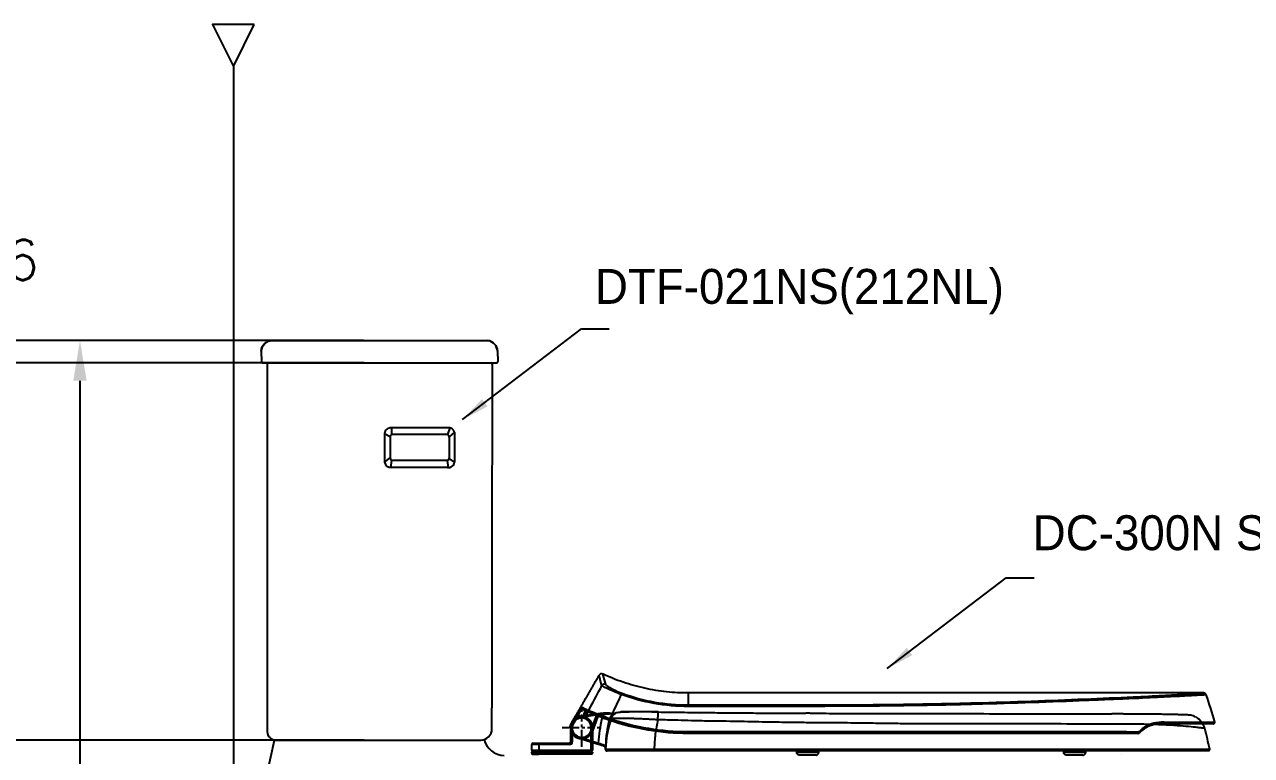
# Model space of a CAD drawing. Extents: x 72016 to 74442, y 58331 to 61762.
# Drawn here: x 72466 to 73344, y 59633 to 60156 of the extents above; entities that cross this region are included whole.
import ezdxf

# ---------------------------------------------------------------- set-up
doc = ezdxf.new("R2010")
doc.units = 0
doc.header["$MEASUREMENT"] = 0
doc.linetypes.add('BORDER', pattern=[18, 5, -2, 5, -2, 2, -2])
doc.layers.get('0').update_dxf_attribs({"linetype": 'CONTINUOUS'})
doc.layers.get('Defpoints').update_dxf_attribs({"linetype": 'CONTINUOUS'})
for name, color, linetype in [('1', 2, 'CONTINUOUS'), ('Dim', 4, 'CONTINUOUS'), ('FAUCET', 4, 'CONTINUOUS'), ('MAIN', 7, 'CONTINUOUS')]:
    doc.layers.add(name, color=color, linetype=linetype)
doc.layers.add('AM_6', color=2, linetype='CONTINUOUS', lineweight=30)
doc.styles.add('h', font='', dxfattribs={"height": 30})
doc.styles.get("Standard").update_dxf_attribs({"font": 'txt.shx', "bigfont": 'ghs.shx'})
doc.styles.get('h').set_extended_font_data('Haansoft Batang')
doc.dimstyles.new('SERIM', dxfattribs={"dimscale": 10, "dimtxt": 3, "dimasz": 2, "dimexe": 1, "dimexo": 1.5, "dimgap": 1, "dimtad": 1, "dimtoh": 1, "dimdec": 0, "dimdsep": 46, "dimtxsty": 'h', "dimcen": -0.3, "dimclrt": 2, "dimadec": 0, "dimazin": 0, "dimtfac": 1, "dimtdec": 0, "dimtmove": 1, "dimatfit": 3, "dimfxl": 0, "dimtolj": 1, "dimtzin": 0, "dimarcsym": 0})
doc.dimstyles.get("Standard").update_dxf_attribs({"dimtxt": 0.18, "dimasz": 0.18, "dimexe": 0.18, "dimexo": 0.0625, "dimgap": 0.09, "dimtad": 0, "dimtih": 1, "dimtoh": 1, "dimdec": 4, "dimzin": 0, "dimdsep": 46, "dimtxsty": 'Standard', "dimcen": 0.09, "dimadec": 0, "dimazin": 0, "dimtfac": 1, "dimtdec": 4, "dimtofl": 0, "dimtmove": 0, "dimatfit": 0, "dimfxl": 0, "dimtolj": 1, "dimtzin": 0, "dimarcsym": 0})

# ---------------------------------------------------------------- blocks, each defined once
blk = doc.blocks.new('*D11')
at = {"layer": 'Defpoints', "color": 0}
for p in [(72505.42, 59929.89), (72640.28, 59929.89), (72622.76, 59234.9)]:
    blk.add_point(p, dxfattribs=at)
at = {"layer": 'Dim', "color": 0, "lineweight": -2}
for p, q in [((72630.28, 59929.89), (72476.62, 59929.89)), ((72505.42, 59901.09), (72505.42, 59606.4)), ((72505.42, 59263.7), (72505.42, 59558.4)), ((72612.76, 59234.9), (72476.62, 59234.9))]:
    blk.add_line(p, q, dxfattribs=at)
at = {"layer": 'Dim', "color": 0}
for points in [[(72500.62, 59901.09), (72510.22, 59901.09), (72505.42, 59929.89)], [(72500.62, 59263.7), (72510.22, 59263.7), (72505.42, 59234.9)]]:
    blk.add_solid(points, dxfattribs=at)
at = {"layer": 'Dim', "color": 0, "insert": (72505.42, 59582.4), "char_height": 28.8, "attachment_point": 5}
blk.add_mtext('\\A1;695', dxfattribs=at)
blk = doc.blocks.new('*D15')
at = {"layer": 'Defpoints', "color": 0}
for p in [(72393.37, 59913.9), (72718.77, 59913.91), (72718.78, 59643.9)]:
    blk.add_point(p, dxfattribs=at)
at = {"layer": 'Dim', "color": 0, "lineweight": -2}
for p, q in [((72708.77, 59913.9), (72364.57, 59913.89)), ((72393.37, 59885.1), (72393.37, 59802.89)), ((72393.38, 59672.69), (72393.37, 59754.89)), ((72708.78, 59643.9), (72364.58, 59643.89))]:
    blk.add_line(p, q, dxfattribs=at)
at = {"layer": 'Dim', "color": 0}
for points in [[(72398.17, 59885.1), (72388.57, 59885.1), (72393.37, 59913.9)], [(72398.18, 59672.69), (72388.58, 59672.69), (72393.38, 59643.89)]]:
    blk.add_solid(points, dxfattribs=at)
at = {"layer": 'Dim', "color": 0, "insert": (72393.37, 59778.89), "char_height": 28.8, "attachment_point": 5}
blk.add_mtext('\\A1;270', dxfattribs=at)
blk = doc.blocks.new('*D16')
at = {"layer": 'Defpoints', "color": 0}
for p in [(72393.92, 59929.9), (72718.22, 59929.9), (72718.77, 59913.91)]:
    blk.add_point(p, dxfattribs=at)
at = {"layer": 'Dim', "color": 0, "lineweight": -2}
for p, q in [((72393.92, 59958.7), (72393.92, 59987.5)), ((72393.92, 59987.5), (72422.72, 59987.5)), ((72708.22, 59929.9), (72365.12, 59929.9)), ((72708.77, 59913.91), (72365.12, 59913.91)), ((72393.92, 59885.11), (72393.92, 59856.31))]:
    blk.add_line(p, q, dxfattribs=at)
at = {"layer": 'Dim', "color": 0}
for points in [[(72389.12, 59958.7), (72398.72, 59958.7), (72393.92, 59929.9)], [(72389.12, 59885.11), (72398.72, 59885.11), (72393.92, 59913.91)]]:
    blk.add_solid(points, dxfattribs=at)
at = {"layer": 'Dim', "color": 0, "insert": (72451.52, 59987.5), "char_height": 28.8, "attachment_point": 5}
blk.add_mtext('\\A1;16', dxfattribs=at)
blk = doc.blocks.new('*D17')
at = {"layer": 'Defpoints', "color": 0}
for p in [(72298.67, 59929.9), (72718.22, 59929.9), (72718.78, 59643.9)]:
    blk.add_point(p, dxfattribs=at)
at = {"layer": 'Dim', "color": 0, "lineweight": -2}
for p, q in [((72708.22, 59929.9), (72269.87, 59929.9)), ((72298.67, 59901.1), (72298.67, 59810.9)), ((72298.67, 59672.7), (72298.67, 59762.9)), ((72708.78, 59643.9), (72269.87, 59643.9))]:
    blk.add_line(p, q, dxfattribs=at)
at = {"layer": 'Dim', "color": 0}
for points in [[(72293.87, 59901.1), (72303.47, 59901.1), (72298.67, 59929.9)], [(72293.87, 59672.7), (72303.47, 59672.7), (72298.67, 59643.9)]]:
    blk.add_solid(points, dxfattribs=at)
at = {"layer": 'Dim', "color": 0, "insert": (72298.67, 59786.9), "char_height": 28.8, "attachment_point": 5}
blk.add_mtext('\\A1;286', dxfattribs=at)

msp = doc.modelspace()

# ---------------------------------------------------------------- linework, layer by layer
for p, q in [((72723.39, 59863.27), (72727.36, 59861.11)), ((72728.39, 59867.37), (72728.39, 59862.5)), ((72770, 59867.38), (72768.5, 59862.5)), ((72773.39, 59864.16), (72769.5, 59860.97)), ((72723.39, 59842.9), (72727.35, 59846.01)), ((72773.39, 59842.82), (72769.5, 59845.3)), ((72727.87, 59838.94), (72728.5, 59844.1)), ((72769.01, 59838.93), (72768.5, 59844.1))]:
    msp.add_line(p, q)
for centre, radius, start, end in [((72728.79, 59861.1), 1.43, 101.78582, 186.20456), ((72767.57, 59860.79), 1.94, 354.95476, 61.29037), ((72729.5, 59846.01), 2.16, 172.07357, 242.28315), ((72767.94, 59845.59), 1.58, 290.63274, 10.2856)]:
    msp.add_arc(centre, radius, start, end)
at = {"layer": '1', "color": 7}
for p, q in [((72856.67, 59654.67), (72861.09, 59662.33)), ((72861.96, 59661.83), (72857.53, 59654.17)), ((72861.96, 59661.83), (72861.09, 59662.33)), ((72863.19, 59660.98), (72877.61, 59663.18)), ((72863.19, 59660.98), (72863.34, 59660)), ((72877.68, 59662.18), (72863.34, 59660)), ((72868.86, 59664.11), (72866.35, 59659.75)), ((72867.65, 59664.01), (72867.77, 59664.23)), ((72871.12, 59650.53), (72875.09, 59661.43)), ((72876.02, 59661.06), (72872.06, 59650.19)), ((72880.13, 59663.13), (72880.11, 59662.13)), ((72856.27, 59653.28), (72857.27, 59653.24)), ((72856.66, 59642.73), (72856.66, 59652.98)), ((72856.66, 59652.98), (72857.66, 59652.98)), ((72857.53, 59654.17), (72856.67, 59654.67)), ((72857.66, 59652.98), (72857.66, 59642.73)), ((72872.16, 59652.98), (72871.16, 59652.98)), ((72871.16, 59636.73), (72871.16, 59652.98)), ((72872.16, 59652.98), (72872.16, 59636.73)), ((72861.98, 59645.25), (72862.28, 59646.2)), ((72876.23, 59640.77), (72861.98, 59645.25)), ((72862.28, 59646.2), (72876.53, 59641.72)), ((72872.06, 59650.19), (72871.12, 59650.53)), ((72828.66, 59636.73), (72828.66, 59640.73)), ((72833.66, 59640.73), (72828.66, 59640.73)), ((72828.66, 59636.73), (72833.66, 59636.73)), ((72828.66, 59634.43), (72828.66, 59635.23)), ((72828.66, 59635.23), (72833.66, 59635.23)), ((72828.66, 59634.43), (72833.66, 59634.43)), ((72829.16, 59635.73), (72833.66, 59635.73)), ((72829.66, 59641.73), (72833.66, 59641.73)), ((72833.66, 59641.73), (72833.66, 59640.73)), ((72833.66, 59641.73), (72855.66, 59641.73)), ((72855.66, 59640.73), (72833.66, 59640.73)), ((72833.66, 59640.73), (72833.66, 59636.73)), ((72833.66, 59636.73), (72871.16, 59636.73)), ((72833.66, 59635.73), (72833.66, 59636.73)), ((72833.66, 59635.73), (72871.16, 59635.73)), ((72833.66, 59635.73), (72833.66, 59635.23)), ((72833.66, 59634.43), (72833.66, 59635.23)), ((72871.16, 59635.23), (72833.66, 59635.23)), ((72833.66, 59633.93), (72833.66, 59634.43)), ((72833.66, 59634.43), (72871.16, 59634.43)), ((72855.66, 59641.73), (72855.66, 59640.73)), ((72856.66, 59642.73), (72857.66, 59642.73)), ((72871.16, 59636.73), (72872.16, 59636.73)), ((72871.16, 59635.73), (72871.16, 59636.73)), ((72871.16, 59635.73), (72871.16, 59635.23)), ((72871.16, 59635.73), (72871.66, 59635.73)), ((72871.16, 59634.43), (72871.16, 59635.23)), ((72872.16, 59635.23), (72871.16, 59635.23)), ((72871.16, 59633.93), (72871.16, 59634.43)), ((72871.16, 59634.43), (72872.16, 59634.43)), ((72872.16, 59635.23), (72872.16, 59634.43)), ((72876.23, 59640.77), (72876.53, 59641.72)), ((72916.33, 59637.43), (72916.33, 59636.23)), ((72829.16, 59633.93), (72833.66, 59633.93)), ((72871.66, 59633.93), (72833.66, 59633.93)), ((72851.91, 59633.93), (72851.41, 59633.93)), ((73250.4, 59633.23), (73250.4, 59633.23))]:
    msp.add_line(p, q, dxfattribs=at)
at = {"layer": '1', "color": 1, "linetype": 'BORDER'}
for p, q in [((72864.41, 59639.11), (72864.41, 59666.84)), ((72864.41, 59639.11), (72864.41, 59666.84)), ((72864.41, 59639.11), (72864.41, 59666.84)), ((72850.54, 59652.98), (72878.27, 59652.98)), ((72850.54, 59652.98), (72878.27, 59652.98)), ((72850.54, 59652.98), (72878.27, 59652.98))]:
    msp.add_line(p, q, dxfattribs=at)
at = {"layer": '1', "color": 7}
for centre, radius, start, end in [((72878.53, 59689.37), 2, 65.00848, 149.99122), ((73309.34, 59675.59), 2, 19.48305, 90.00007), ((72864.41, 59652.98), 8.1, 98.66682, 252.54816), ((72864.41, 59652.98), 7.75, 0, 180), ((72940.76, 59823.03), 179.44, 243.94749, 245.49801), ((72864.41, 59652.98), 8.14, 177.86097, 340), ((72864.41, 59652.98), 7.14, 177.86097, 340), ((72864.41, 59652.98), 7.1, 98.66682, 252.54816), ((72864.41, 59652.98), 6.75, 0, 180), ((73316.37, 59656.51), 1, 270, 15.33094), ((72829.66, 59640.73), 1, 90, 180), ((72829.66, 59636.73), 1, 180, 270), ((72829.16, 59635.23), 0.5, 90, 180), ((72829.16, 59634.43), 0.5, 180, 270), ((72855.66, 59642.73), 1, 270, 0), ((72855.66, 59642.73), 2, 270, 0), ((72871.16, 59636.73), 1, 270, 0), ((72871.66, 59635.23), 0.5, 0, 90), ((72871.66, 59634.43), 0.5, 270, 0), ((72882.32, 59637.23), 1, 179.40839, 270), ((73312.8, 59637.23), 1, 270, 12.43331)]:
    msp.add_arc(centre, radius, start, end, dxfattribs=at)
for points, degree in [([(72876.79, 59690.37), (72866.82, 59673.09), (72856.84, 59655.8)], 2), ([(72878.83, 59682.88), (72877.47, 59687.86), (72876.79, 59690.35), (72876.79, 59690.35)], 3), ([(72879.37, 59691.16), (72879.37, 59691.16), (72880.04, 59688.68), (72881.38, 59683.71)], 3), ([(72869.39, 59665.07), (72872.27, 59670.45), (72875.06, 59675.71), (72877.76, 59680.83)], 3), ([(72877.76, 59680.83), (72878.12, 59681.52), (72878.48, 59682.2), (72878.83, 59682.88)], 3), ([(72891.28, 59673.53), (72889.08, 59668.9), (72886.83, 59664.18), (72884.52, 59659.38)], 3), ([(72892.7, 59676.52), (72892.23, 59675.53), (72891.76, 59674.53), (72891.28, 59673.53)], 3), ([(73309.34, 59677.59), (73125.05, 59677.59), (72940.76, 59677.59)], 2), ([(72940.77, 59669.01), (72940.77, 59674.73), (72940.76, 59677.59), (72940.76, 59677.59)], 3), ([(73034.08, 59669.08), (73057.23, 59669.1), (73080.36, 59669.29), (73103.21, 59669.64)], 3), ([(73317.34, 59656.77), (73315.54, 59663.34), (73313.5, 59669.84), (73311.23, 59676.26)], 3), ([(72864.13, 59667.4), (72864.17, 59667.46), (72864.2, 59667.49), (72864.2, 59667.48)], 3), ([(72864.2, 59667.48), (72864.98, 59667.11), (72866.69, 59666.27), (72869.39, 59665.07)], 3), ([(72869.84, 59663.66), (72867.13, 59664.87), (72865.42, 59665.7), (72864.63, 59666.08)], 3), ([(72866.47, 59663.83), (72866.9, 59664.51), (72867.16, 59664.88), (72867.19, 59664.87)], 3), ([(72867.19, 59664.87), (72867.39, 59664.78), (72867.65, 59664.66), (72867.98, 59664.51)], 3), ([(72872.4, 59662.55), (72872.41, 59662.55), (72872.42, 59662.54), (72872.43, 59662.54)], 3), ([(72872.43, 59662.54), (72872.54, 59662.49), (72872.84, 59662.36), (72873.35, 59662.15)], 3), ([(72880.11, 59662.13), (72879.3, 59662.15), (72878.49, 59662.16), (72877.68, 59662.18)], 3), ([(72879.16, 59659.57), (72879.37, 59660.47), (72879.69, 59661.32), (72880.11, 59662.13)], 3), ([(72888.71, 59663.12), (72888.1, 59662.82), (72887.49, 59662.52)], 2), ([(72940.77, 59667.95), (72940.77, 59668.53), (72940.77, 59668.95), (72940.77, 59669.01)], 3), ([(73004.94, 59663.08), (73005.93, 59663.07), (73006.93, 59663.07), (73007.93, 59663.07)], 3), ([(73027.68, 59663.07), (73026.68, 59663.07), (73025.68, 59663.07), (73024.69, 59663.08)], 3), ([(73027.68, 59663.07), (73030.13, 59663.06), (73032.57, 59663.06), (73035.02, 59663.05)], 3), ([(73103.48, 59668.6), (73080.56, 59668.26), (73057.31, 59668.06), (73034.08, 59668.03)], 3), ([(73235.4, 59662.6), (73237.19, 59662.6), (73238.97, 59662.59), (73240.73, 59662.59)], 3), ([(73240.73, 59662.59), (73241.71, 59662.59), (73242.69, 59662.59), (73243.63, 59662.59)], 3), ([(72856.27, 59653.28), (72856.3, 59654.23), (72856.54, 59655.08), (72856.54, 59655.08)], 3), ([(72876.53, 59641.72), (72876.9, 59647.73), (72877.78, 59653.7), (72879.16, 59659.57)], 3), ([(72884.03, 59658.43), (72882.6, 59652.35), (72881.73, 59646.15), (72881.44, 59639.91)], 3), ([(72881.58, 59637.31), (72882.09, 59644.67), (72883.39, 59651.94), (72885.4, 59658.97)], 3), ([(72884.29, 59657.99), (72884.42, 59657.94), (72884.55, 59657.9), (72884.69, 59657.85)], 3), ([(73246.8, 59655.28), (73244.94, 59655.29), (73243.07, 59655.29), (73241.17, 59655.3)], 3), ([(73259.42, 59655.22), (73255.32, 59655.24), (73251.11, 59655.26), (73246.8, 59655.28)], 3), ([(73265.71, 59652.14), (73269.63, 59655.31), (73274.32, 59656.84), (73279.03, 59656.84)], 3), ([(73307.66, 59657.24), (73307.15, 59657.85), (73306.58, 59658.41), (73305.96, 59658.92)], 3), ([(73310.29, 59652.19), (73309.94, 59653.52), (73309.34, 59654.89), (73308.49, 59656.15)], 3), ([(73313.77, 59637.45), (73312.69, 59642.38), (73311.58, 59647.31), (73310.29, 59652.19)], 3), ([(73035.93, 59649.97), (73059.46, 59649.97), (73082.97, 59649.97), (73106.21, 59649.97)], 3), ([(73106.07, 59648.59), (73082.87, 59648.59), (73059.41, 59648.59), (73035.93, 59648.59)], 3), ([(73265.73, 59651.04), (73265.04, 59650.49), (73264.39, 59649.88), (73263.77, 59649.22)], 3), ([(73265.54, 59650.89), (73265.61, 59650.95), (73265.68, 59651.01), (73265.76, 59651.07)], 3), ([(72880.67, 59639.37), (72879.54, 59639.73), (72877.91, 59640.24), (72876.23, 59640.77)], 3), ([(72876.53, 59641.72), (72877.92, 59641.21), (72879.29, 59640.71), (72880.22, 59640.37)], 3), ([(72881.37, 59638.39), (72881.38, 59638.82), (72881.08, 59639.24), (72880.67, 59639.37)], 3), ([(72880.82, 59639.33), (72881.08, 59639.18), (72881.24, 59638.88)], 2), ([(72881.31, 59638.72), (72881.28, 59638.8), (72881.24, 59638.88), (72881.19, 59638.96)], 3), ([(72881.36, 59638.4), (72881.36, 59638.57), (72881.32, 59638.74), (72881.24, 59638.89)], 3), ([(72881.32, 59637.24), (72881.33, 59637.52), (72881.33, 59637.79), (72881.34, 59638.07)], 3), ([(72881.39, 59639.54), (72881.37, 59638.78), (72881.35, 59638.01), (72881.34, 59637.25)], 3), ([(72881.36, 59638.4), (72881.35, 59638.4), (72881.35, 59638.4), (72881.35, 59638.4)], 3), ([(72881.4, 59639.14), (72881.39, 59638.89), (72881.38, 59638.64), (72881.37, 59638.39)], 3), ([(72881.37, 59638.39), (72881.37, 59638.39), (72881.37, 59638.39), (72881.37, 59638.39)], 3), ([(72881.44, 59639.91), (72881.42, 59639.66), (72881.41, 59639.4), (72881.4, 59639.14)], 3), ([(73018.3, 59635.16), (73018.3, 59635.5), (73018.3, 59635.83), (73018.3, 59636.16)], 3), ([(73034.11, 59635.16), (73034.11, 59635.66), (73034.11, 59636.16)], 2), ([(73036.82, 59637.43), (73060.06, 59637.43), (73083.3, 59637.44), (73106.26, 59637.44)], 3), ([(73106.11, 59636.23), (73083.2, 59636.23), (73060.02, 59636.23), (73036.82, 59636.23)], 3), ([(73209.29, 59635.16), (73209.29, 59635.5), (73209.29, 59635.83), (73209.29, 59636.16)], 3), ([(73225.1, 59635.16), (73225.1, 59635.66), (73225.1, 59636.16)], 2)]:
    msp.add_open_spline(points, degree=degree, dxfattribs=at)
for points, knots in [([(72940.76, 59677.59), (72938.18, 59677.59), (72932.99, 59677.73), (72925.17, 59678.36), (72917.34, 59679.42), (72909.51, 59680.91), (72901.72, 59682.85), (72894.01, 59685.23), (72886.54, 59687.99), (72881.71, 59690.1), (72879.37, 59691.19)], [0, 0, 0, 0, 0.122297, 0.245928, 0.370731, 0.496537, 0.623166, 0.750433, 0.878145, 1, 1, 1, 1]), ([(72892.7, 59676.52), (72888.52, 59678.06), (72884.98, 59679.64), (72880.29, 59681.93), (72879.06, 59682.65), (72878.83, 59682.88)], [0, 0, 0, 0, 0.5, 0.5, 1, 1, 1, 1]), ([(72881.38, 59683.71), (72881.48, 59683.33), (72882.44, 59682.54), (72886.42, 59680.28), (72889.54, 59678.78), (72893.35, 59677.39)], [0, 0, 0, 0, 0.5, 0.5, 1, 1, 1, 1]), ([(72940.77, 59667.95), (72932.47, 59667.94), (72924.21, 59668.69), (72908.17, 59671.57), (72900.34, 59673.7), (72892.7, 59676.52)], [0, 0, 0, 0, 0.5, 0.5, 1, 1, 1, 1]), ([(72893.35, 59677.39), (72900.88, 59674.63), (72908.61, 59672.55), (72920.48, 59670.44), (72924.48, 59669.9), (72932.58, 59669.19), (72936.74, 59669), (72940.77, 59669.01)], [0, 0, 0, 0, 0.5, 0.5, 0.75, 0.75, 1, 1, 1, 1]), ([(73103.21, 59669.64), (73117.56, 59669.85), (73131.65, 59670.15), (73159.36, 59670.88), (73172.92, 59671.31), (73199.17, 59672.25), (73211.92, 59672.76), (73236.22, 59673.78), (73247.83, 59674.3), (73258.88, 59674.8)], [0, 0, 0, 0, 0.25, 0.25, 0.5, 0.5, 0.75, 0.75, 1, 1, 1, 1]), ([(73260.03, 59673.64), (73254.5, 59673.4), (73248.77, 59673.16), (73237.1, 59672.67), (73231.12, 59672.42), (73212.79, 59671.67), (73199.97, 59671.18), (73173.57, 59670.26), (73159.93, 59669.84), (73132.07, 59669.12), (73117.9, 59668.82), (73103.48, 59668.6)], [0, 0, 0, 0, 0.125, 0.125, 0.25, 0.25, 0.5, 0.5, 0.75, 0.75, 1, 1, 1, 1]), ([(73258.88, 59674.8), (73266.67, 59675.14), (73273.66, 59675.5), (73282.94, 59675.99), (73285.83, 59676.16), (73291.2, 59676.46), (73293.66, 59676.61), (73300.22, 59677), (73303.58, 59677.22), (73307.02, 59677.44), (73307.89, 59677.5), (73309.05, 59677.57), (73309.34, 59677.59), (73309.34, 59677.59)], [0, 0, 0, 0, 0.25, 0.25, 0.375, 0.375, 0.5, 0.5, 0.75, 0.75, 0.875, 0.875, 1, 1, 1, 1]), ([(73311.23, 59676.26), (73311.23, 59676.26), (73310.93, 59676.24), (73309.76, 59676.17), (73308.87, 59676.12), (73305.38, 59675.91), (73301.97, 59675.72), (73295.31, 59675.35), (73292.81, 59675.22), (73287.37, 59674.93), (73284.43, 59674.78), (73275.02, 59674.31), (73267.91, 59673.97), (73260.03, 59673.64)], [0, 0, 0, 0, 0.125, 0.125, 0.25, 0.25, 0.5, 0.5, 0.625, 0.625, 0.75, 0.75, 1, 1, 1, 1]), ([(72861.09, 59662.33), (72861.88, 59663.7), (72862.67, 59665.04), (72863.68, 59666.72), (72863.99, 59667.22), (72864.13, 59667.4)], [0, 0, 0, 0, 0.56676, 0.56676, 1, 1, 1, 1]), ([(72864.63, 59666.08), (72864.6, 59666.1), (72864.29, 59665.64), (72863.31, 59664.07), (72862.63, 59662.96), (72861.96, 59661.83)], [0, 0, 0, 0, 0.5, 0.5, 1, 1, 1, 1]), ([(72866.35, 59659.75), (72866.27, 59660.52), (72866.19, 59661.28), (72866.16, 59662.72), (72866.19, 59663.4), (72866.47, 59663.83)], [0, 0, 0, 0, 0.5, 0.5, 1, 1, 1, 1]), ([(72867.65, 59664.01), (72867.53, 59663.81), (72867.43, 59663.59), (72867.18, 59662.97), (72867.05, 59662.54), (72866.76, 59661.49), (72866.6, 59660.85), (72866.42, 59660.07), (72866.38, 59659.92), (72866.35, 59659.76), (72866.35, 59659.76), (72866.35, 59659.75)], [0, 0, 0, 0, 0.173372, 0.173372, 0.471385, 0.471385, 0.89831, 0.89831, 0.996626, 0.996626, 1, 1, 1, 1]), ([(72867.72, 59664.12), (72867.76, 59664.19), (72867.85, 59664.34), (72867.93, 59664.47), (72867.97, 59664.53)], [0, 0, 0, 0, 0.469631, 1, 1, 1, 1]), ([(72869.39, 59665.07), (72869.72, 59665.01), (72871.24, 59664.4), (72876.53, 59662.31), (72880.32, 59660.84), (72884.52, 59659.38)], [0, 0, 0, 0, 0.5, 0.5, 1, 1, 1, 1]), ([(72884.2, 59658.02), (72880.18, 59659.4), (72876.55, 59660.82), (72871.54, 59662.89), (72870.13, 59663.54), (72869.84, 59663.66)], [0, 0, 0, 0, 0.5, 0.5, 1, 1, 1, 1]), ([(72877.68, 59662.18), (72877.68, 59662.19), (72877.68, 59662.19), (72877.67, 59662.27), (72877.67, 59662.34), (72877.66, 59662.51), (72877.65, 59662.62), (72877.64, 59662.81), (72877.63, 59662.9), (72877.62, 59663.04), (72877.62, 59663.09), (72877.61, 59663.16), (72877.61, 59663.18), (72877.61, 59663.18)], [0, 0, 0, 0, 0.009719, 0.009719, 0.142864, 0.142864, 0.357904, 0.357904, 0.572168, 0.572168, 0.786073, 0.786073, 1, 1, 1, 1]), ([(72877.61, 59663.18), (72878.28, 59663.17), (72878.95, 59663.15), (72879.79, 59663.14), (72879.96, 59663.13), (72880.13, 59663.13)], [0, 0, 0, 0, 0.793321, 0.793321, 1, 1, 1, 1]), ([(72888.27, 59662.92), (72888.06, 59662.91), (72887.85, 59662.89), (72886.89, 59662.81), (72886.13, 59662.71), (72883.76, 59662.42), (72882, 59662.23), (72880.11, 59662.13)], [0, 0, 0, 0, 0.085207, 0.085207, 0.390138, 0.390138, 1, 1, 1, 1]), ([(72888.53, 59662.98), (72888.31, 59662.98), (72888.09, 59662.99), (72887.16, 59663), (72886.41, 59663.01), (72884.01, 59663.05), (72882.13, 59663.08), (72880.13, 59663.13)], [0, 0, 0, 0, 0.098353, 0.098353, 0.398902, 0.398902, 1, 1, 1, 1]), ([(72880.13, 59663.13), (72882.13, 59663.08), (72884.01, 59663.05), (72886.41, 59663.01), (72887.16, 59663), (72888.09, 59662.99), (72888.31, 59662.98), (72888.53, 59662.98)], [0, 0, 0, 0, 0.601098, 0.601098, 0.901647, 0.901647, 1, 1, 1, 1]), ([(72887.56, 59662.54), (72887.06, 59662.34), (72886.58, 59662.07), (72885.09, 59660.91), (72884.33, 59659.74), (72884.03, 59658.42)], [0, 0, 0, 0, 0.28878, 0.28878, 1, 1, 1, 1]), ([(72919.08, 59663.93), (72917.07, 59663.96), (72913.18, 59664), (72907.56, 59664.04), (72902.51, 59664.04), (72898.11, 59663.99), (72894.5, 59663.9), (72891.7, 59663.74), (72889.74, 59663.5), (72888.96, 59663.26), (72888.71, 59663.12)], [0, 0, 0, 0, 0.134719, 0.265473, 0.393784, 0.518942, 0.64233, 0.763138, 0.882596, 1, 1, 1, 1]), ([(72919.09, 59664.01), (72918.22, 59664.02), (72916.49, 59664.04), (72913.94, 59664.07), (72911.45, 59664.1), (72908.21, 59664.13), (72904.36, 59664.15), (72900.28, 59664.16), (72896.88, 59664.15), (72894.33, 59664.11), (72892.63, 59664.06), (72892.35, 59664.02), (72892.21, 59663.99)], [0, 0, 0, 0, 0.063084, 0.125388, 0.187282, 0.249145, 0.373717, 0.498081, 0.622847, 0.748204, 0.873956, 1, 1, 1, 1]), ([(72919.09, 59664.01), (72922.06, 59663.97), (72927.61, 59663.89), (72936.05, 59663.79), (72944.19, 59663.69), (72949.74, 59663.62), (72952.41, 59663.59)], [0, 0, 0, 0, 0.267477, 0.500007, 0.760064, 1, 1, 1, 1]), ([(72940.77, 59669.01), (72956.32, 59669.02), (72971.87, 59669.03), (73002.97, 59669.06), (73018.53, 59669.07), (73034.08, 59669.08)], [0, 0, 0, 0, 0.5, 0.5, 1, 1, 1, 1]), ([(73034.08, 59668.03), (73018.53, 59668.02), (73002.98, 59668.01), (72971.88, 59667.98), (72956.33, 59667.96), (72940.77, 59667.95)], [0, 0, 0, 0, 0.5, 0.5, 1, 1, 1, 1]), ([(72952.41, 59663.59), (72957.19, 59663.55), (72966.55, 59663.45), (72980.32, 59663.33), (72996.19, 59663.21), (73010.92, 59663.12), (73021.25, 59663.09), (73024.69, 59663.08)], [0, 0, 0, 0, 0.198329, 0.388612, 0.571475, 0.857209, 1, 1, 1, 1]), ([(73035.02, 59663.05), (73037.84, 59663.04), (73043.48, 59663.03), (73054.76, 59663.01), (73069.65, 59662.97), (73086.46, 59662.94), (73097.61, 59662.92), (73102.36, 59662.91)], [0, 0, 0, 0, 0.125142, 0.250178, 0.500113, 0.787261, 1, 1, 1, 1]), ([(73102.36, 59662.91), (73113.64, 59662.89), (73124.77, 59662.87), (73146.73, 59662.82), (73157.58, 59662.79), (73189.29, 59662.72), (73209.54, 59662.66), (73235.4, 59662.6)], [0, 0, 0, 0, 0.25, 0.25, 0.5, 0.5, 1, 1, 1, 1]), ([(73253.23, 59662.55), (73252.1, 59662.56), (73249.91, 59662.57), (73246.73, 59662.58), (73244.66, 59662.58), (73243.65, 59662.59), (73243.63, 59662.59)], [0, 0, 0, 0, 0.358128, 0.690293, 0.991787, 1, 1, 1, 1]), ([(73298.98, 59661.81), (73298.93, 59661.81), (73298.72, 59661.83), (73298.11, 59661.86), (73296.95, 59661.9), (73295.2, 59661.96), (73292.87, 59662.04), (73289.99, 59662.12), (73286.61, 59662.2), (73282.73, 59662.27), (73278.25, 59662.35), (73273.06, 59662.42), (73267.14, 59662.47), (73260.52, 59662.52), (73255.68, 59662.54), (73253.15, 59662.55)], [0, 0, 0, 0, 0.040411, 0.108997, 0.185067, 0.265611, 0.347355, 0.427603, 0.50478, 0.581636, 0.660818, 0.74252, 0.826769, 0.912996, 1, 1, 1, 1]), ([(73303.71, 59660.4), (73302.57, 59660.99), (73301.36, 59661.41), (73299.7, 59661.72), (73299.25, 59661.78), (73298.81, 59661.82)], [0, 0, 0, 0, 0.731546, 0.731546, 1, 1, 1, 1]), ([(72856.27, 59653.28), (72856.28, 59653.62), (72856.35, 59653.96), (72856.47, 59654.27), (72856.53, 59654.41), (72856.59, 59654.54), (72856.67, 59654.67)], [0, 0, 0, 0, 0.695533, 0.695533, 0.695533, 1, 1, 1, 1]), ([(72856.84, 59655.8), (72856.81, 59655.75), (72856.74, 59655.62), (72856.65, 59655.42), (72856.6, 59655.27), (72856.58, 59655.2), (72856.57, 59655.2)], [0, 0, 0, 0, 0.288268, 0.680678, 0.983774, 1, 1, 1, 1]), ([(72856.84, 59655.8), (72856.84, 59655.8), (72856.84, 59655.8), (72856.84, 59655.8), (72856.83, 59655.76), (72856.79, 59655.61), (72856.77, 59655.52), (72856.71, 59655.21), (72856.68, 59654.95), (72856.67, 59654.67)], [0, 0, 0, 0, 0.000399, 0.000399, 0.298262, 0.298262, 0.528278, 0.528278, 1, 1, 1, 1]), ([(72857.53, 59654.17), (72857.49, 59654.08), (72857.44, 59653.99), (72857.32, 59653.69), (72857.28, 59653.47), (72857.27, 59653.24)], [0, 0, 0, 0, 0.304457, 0.304457, 1, 1, 1, 1]), ([(72884.03, 59658.43), (72884.02, 59658.43), (72883.49, 59658.55), (72881.69, 59658.97), (72880.43, 59659.27), (72879.16, 59659.57)], [0, 0, 0, 0, 0.5, 0.5, 1, 1, 1, 1]), ([(72884.79, 59658.76), (72884.67, 59658.67), (72884.44, 59658.48), (72884.19, 59658.39), (72884.08, 59658.41), (72884.03, 59658.43)], [0, 0, 0, 0, 0.316728, 0.650001, 1, 1, 1, 1]), ([(72940.76, 59648.59), (72931.03, 59648.59), (72921.45, 59649.4), (72902.59, 59652.55), (72893.31, 59654.9), (72884.2, 59658.02)], [0, 0, 0, 0, 0.5, 0.5, 1, 1, 1, 1]), ([(72884.52, 59659.38), (72893.58, 59656.26), (72902.81, 59653.92), (72921.55, 59650.77), (72931.08, 59649.96), (72940.76, 59649.96)], [0, 0, 0, 0, 0.5, 0.5, 1, 1, 1, 1]), ([(72885.4, 59658.97), (72885.35, 59658.94), (72885.22, 59658.86), (72885.06, 59658.85), (72884.92, 59658.84), (72884.82, 59658.78), (72884.79, 59658.76)], [0, 0, 0, 0, 0.221728, 0.500088, 0.828974, 1, 1, 1, 1]), ([(72918.98, 59658.4), (72917.97, 59658.46), (72915.93, 59658.58), (72912.86, 59658.74), (72909.79, 59658.89), (72906.73, 59659.03), (72903.74, 59659.15), (72900.84, 59659.25), (72898.07, 59659.33), (72895.47, 59659.38), (72893.09, 59659.41), (72890.96, 59659.42), (72889.12, 59659.4), (72887.6, 59659.35), (72886.45, 59659.26), (72885.67, 59659.14), (72885.49, 59659.03), (72885.4, 59658.97)], [0, 0, 0, 0, 0.058397, 0.118023, 0.178854, 0.240872, 0.304064, 0.368425, 0.43395, 0.500641, 0.568499, 0.637528, 0.707727, 0.779091, 0.851609, 0.925256, 1, 1, 1, 1]), ([(72918.98, 59658.4), (72918.16, 59655.01), (72917.52, 59651.55), (72916.64, 59644.54), (72916.36, 59640.99), (72916.33, 59637.43)], [0, 0, 0, 0, 0.5, 0.5, 1, 1, 1, 1]), ([(72952.32, 59657.54), (72949.97, 59657.58), (72944.42, 59657.68), (72935.59, 59657.96), (72926.82, 59658.25), (72921.26, 59658.36), (72918.98, 59658.4)], [0, 0, 0, 0, 0.211098, 0.500018, 0.794863, 1, 1, 1, 1]), ([(73035, 59656.28), (73031.17, 59656.3), (73022.74, 59656.35), (73008.96, 59656.54), (72992.12, 59656.84), (72976.44, 59657.17), (72962.66, 59657.42), (72955.77, 59657.5), (72952.32, 59657.54)], [0, 0, 0, 0, 0.139089, 0.305769, 0.500007, 0.750024, 0.875, 1, 1, 1, 1]), ([(73103.86, 59655.57), (73100.93, 59655.58), (73094.2, 59655.6), (73082.76, 59655.74), (73067.57, 59655.96), (73051.35, 59656.21), (73039.83, 59656.26), (73035, 59656.28)], [0, 0, 0, 0, 0.128527, 0.295249, 0.500166, 0.790438, 1, 1, 1, 1]), ([(73233.78, 59655.32), (73224.1, 59655.36), (73214.08, 59655.39), (73193.36, 59655.45), (73182.67, 59655.48), (73149.95, 59655.55), (73127.09, 59655.58), (73103.86, 59655.57)], [0, 0, 0, 0, 0.25, 0.25, 0.5, 0.5, 1, 1, 1, 1]), ([(73241.17, 59655.3), (73240.43, 59655.3), (73239.68, 59655.3), (73238.18, 59655.31), (73237.43, 59655.31), (73235.71, 59655.32), (73234.75, 59655.32), (73233.78, 59655.32)], [0, 0, 0, 0, 0.305481, 0.305481, 0.610959, 0.610959, 1, 1, 1, 1]), ([(73310.29, 59652.19), (73310.26, 59652.19), (73310.21, 59652.2), (73309.81, 59652.26), (73309.14, 59652.36), (73308.16, 59652.49), (73306.48, 59652.7), (73303.16, 59653.12), (73297.14, 59653.71), (73289.15, 59654.31), (73281.16, 59654.75), (73273.9, 59655.02), (73266.8, 59655.18), (73261.83, 59655.21), (73259.42, 59655.22)], [0, 0, 0, 0, 0.047211, 0.095927, 0.146139, 0.197831, 0.250979, 0.350908, 0.50117, 0.646345, 0.750258, 0.8387, 0.921965, 1, 1, 1, 1]), ([(73263.65, 59650.22), (73264.31, 59650.92), (73264.99, 59651.56), (73265.71, 59652.14), (73265.71, 59652.14), (73265.71, 59652.14)], [0, 0, 0, 0, 0.999984, 0.999984, 1, 1, 1, 1]), ([(73278.32, 59655.51), (73276.1, 59655.51), (73273.88, 59655.14), (73269.64, 59653.66), (73267.61, 59652.57), (73265.73, 59651.04)], [0, 0, 0, 0, 0.5, 0.5, 1, 1, 1, 1]), ([(73316.37, 59655.51), (73316.37, 59655.51), (73315.52, 59655.51), (73312.21, 59655.51), (73309.76, 59655.51), (73303.23, 59655.51), (73299.18, 59655.51), (73289.78, 59655.51), (73284.4, 59655.51), (73278.32, 59655.51)], [0, 0, 0, 0, 0.25, 0.25, 0.5, 0.5, 0.75, 0.75, 1, 1, 1, 1]), ([(73279.03, 59656.84), (73285.15, 59656.83), (73290.56, 59656.82), (73300.03, 59656.81), (73304.1, 59656.8), (73310.68, 59656.79), (73313.15, 59656.78), (73316.48, 59656.77), (73317.34, 59656.77), (73317.34, 59656.77)], [0, 0, 0, 0, 0.25, 0.25, 0.5, 0.5, 0.75, 0.75, 1, 1, 1, 1]), ([(73308.77, 59655.71), (73308.72, 59655.79), (73308.55, 59656.06), (73308.24, 59656.5), (73307.78, 59657.06), (73307.23, 59657.64), (73306.73, 59658.11), (73306.3, 59658.48), (73306.08, 59658.67), (73305.91, 59658.81), (73305.78, 59658.92), (73305.66, 59659.02), (73305.48, 59659.16), (73305.2, 59659.39), (73304.89, 59659.64), (73304.48, 59659.94), (73304.12, 59660.18), (73303.86, 59660.33), (73303.75, 59660.37)], [0, 0, 0, 0, 0.03113, 0.11787, 0.242645, 0.360953, 0.455417, 0.482106, 0.503951, 0.513552, 0.522771, 0.532182, 0.542417, 0.567486, 0.622482, 0.704248, 0.86265, 1, 1, 1, 1]), ([(73306.56, 59658.38), (73306.48, 59658.46), (73306.27, 59658.65), (73306.06, 59658.84), (73305.94, 59658.94), (73305.9, 59658.96)], [0, 0, 0, 0, 0.23732, 0.756244, 1, 1, 1, 1]), ([(72940.76, 59649.96), (72941.43, 59649.96), (72942.1, 59649.96), (72945.43, 59649.96), (72948.1, 59649.96), (72961.43, 59649.96), (72972.1, 59649.96), (73000.49, 59649.97), (73018.21, 59649.97), (73035.93, 59649.97)], [0, 0, 0, 0, 0.021016, 0.021016, 0.105081, 0.105081, 0.441341, 0.441341, 1, 1, 1, 1]), ([(73035.93, 59648.59), (73020.07, 59648.59), (73004.21, 59648.59), (72972.49, 59648.59), (72956.62, 59648.59), (72940.76, 59648.59)], [0, 0, 0, 0, 0.5, 0.5, 1, 1, 1, 1]), ([(73262.31, 59648.59), (73251.2, 59648.59), (73239.52, 59648.59), (73215.05, 59648.59), (73202.23, 59648.59), (73175.9, 59648.59), (73162.29, 59648.59), (73134.53, 59648.59), (73120.42, 59648.59), (73106.07, 59648.59)], [0, 0, 0, 0, 0.25, 0.25, 0.5, 0.5, 0.75, 0.75, 1, 1, 1, 1]), ([(73106.22, 59649.97), (73134.87, 59649.97), (73163, 59649.97), (73215.77, 59649.95), (73240.64, 59649.93), (73262.92, 59649.91)], [0, 0, 0, 0, 0.5, 0.5, 1, 1, 1, 1]), ([(73263.77, 59649.22), (73263.6, 59649.04), (73263.39, 59648.89), (73263.12, 59648.76), (73263.07, 59648.74), (73262.79, 59648.64), (73262.55, 59648.59), (73262.31, 59648.59)], [0, 0, 0, 0, 0.457714, 0.457714, 0.562429, 0.562429, 1, 1, 1, 1]), ([(73262.92, 59649.91), (73263.05, 59649.91), (73263.17, 59649.93), (73263.42, 59650.03), (73263.55, 59650.11), (73263.65, 59650.22)], [0, 0, 0, 0, 0.43383, 0.43383, 1, 1, 1, 1]), ([(72880.22, 59640.37), (72880.18, 59640.14), (72880.21, 59639.91), (72880.37, 59639.55), (72880.51, 59639.42), (72880.67, 59639.37)], [0, 0, 0, 0, 0.5, 0.5, 1, 1, 1, 1]), ([(72880.22, 59640.37), (72880.41, 59640.3), (72880.78, 59640.16), (72881.16, 59640.02), (72881.39, 59639.93), (72881.42, 59639.92), (72881.44, 59639.91)], [0, 0, 0, 0, 0.263787, 0.517961, 0.763144, 1, 1, 1, 1]), ([(72881.24, 59638.89), (72881.22, 59638.93), (72881.2, 59638.97), (72881.04, 59639.18), (72880.86, 59639.31), (72880.66, 59639.38)], [0, 0, 0, 0, 0.176383, 0.176383, 1, 1, 1, 1]), ([(72881.4, 59639.14), (72881.4, 59639.14), (72881.39, 59639.15), (72881.37, 59639.15), (72881.33, 59639.16), (72881.29, 59639.17), (72881.24, 59639.19), (72881.17, 59639.2), (72881.1, 59639.23), (72880.98, 59639.27), (72880.84, 59639.32), (72880.73, 59639.36), (72880.67, 59639.37)], [0, 0, 0, 0, 0.125, 0.25, 0.25, 0.375, 0.5, 0.5, 0.625, 0.75, 0.875, 1, 1, 1, 1]), ([(72881.38, 59639.15), (72881.38, 59639.15), (72881.36, 59639.16), (72881.31, 59639.17), (72881.29, 59639.18), (72881.26, 59639.18)], [0, 0, 0, 0, 0.652077, 0.652077, 1, 1, 1, 1]), ([(72881.32, 59637.24), (72881.32, 59637.24), (72881.32, 59637.25), (72881.39, 59637.27), (72881.45, 59637.29), (72881.58, 59637.31)], [0, 0, 0, 0, 0.570811, 0.570811, 1, 1, 1, 1]), ([(72881.37, 59638.39), (72881.37, 59638.39), (72881.36, 59638.39), (72881.36, 59638.39), (72881.36, 59638.4), (72881.36, 59638.4)], [0, 0, 0, 0, 0.499609, 0.499609, 1, 1, 1, 1]), ([(72881.58, 59637.31), (72881.6, 59637.32), (72882.53, 59637.34), (72885.98, 59637.37), (72888.55, 59637.38), (72893.33, 59637.4), (72895.1, 59637.4), (72898.87, 59637.41), (72900.86, 59637.42), (72905.06, 59637.42), (72907.28, 59637.43), (72911.76, 59637.43), (72914.03, 59637.43), (72916.33, 59637.43)], [0, 0, 0, 0, 0.25, 0.25, 0.5, 0.5, 0.625, 0.625, 0.75, 0.75, 0.875, 0.875, 1, 1, 1, 1]), ([(72916.33, 59636.23), (72911.85, 59636.23), (72907.47, 59636.23), (72901.34, 59636.23), (72899.4, 59636.23), (72895.73, 59636.23), (72894, 59636.23), (72889.35, 59636.23), (72886.85, 59636.23), (72883.5, 59636.23), (72882.6, 59636.23), (72882.57, 59636.23)], [0, 0, 0, 0, 0.25, 0.25, 0.375, 0.375, 0.5, 0.5, 0.75, 0.75, 1, 1, 1, 1]), ([(72916.33, 59637.43), (72916.99, 59637.43), (72917.66, 59637.43), (72920.99, 59637.43), (72923.66, 59637.43), (72936.99, 59637.43), (72947.66, 59637.43), (72984.49, 59637.43), (73010.65, 59637.43), (73036.82, 59637.43)], [0, 0, 0, 0, 0.016599, 0.016599, 0.082993, 0.082993, 0.348569, 0.348569, 1, 1, 1, 1]), ([(73036.82, 59636.23), (73016.74, 59636.23), (72996.65, 59636.23), (72956.49, 59636.23), (72936.41, 59636.23), (72916.33, 59636.23)], [0, 0, 0, 0, 0.5, 0.5, 1, 1, 1, 1]), ([(73018.3, 59635.16), (73018.92, 59635.16), (73019.71, 59635.16), (73021.57, 59635.16), (73022.63, 59635.16), (73025.92, 59635.16), (73028.31, 59635.16), (73031.13, 59635.16), (73031.96, 59635.16), (73033.24, 59635.16), (73033.69, 59635.16), (73034.04, 59635.16), (73034.11, 59635.16), (73034.11, 59635.16)], [0, 0, 0, 0, 0.153759, 0.153759, 0.307518, 0.307518, 0.615035, 0.615035, 0.768794, 0.768794, 0.922553, 0.922553, 1, 1, 1, 1]), ([(73019.98, 59633.16), (73019.54, 59633.16), (73019.1, 59633.38), (73018.48, 59634.12), (73018.3, 59634.64), (73018.3, 59635.16)], [0, 0, 0, 0, 0.5, 0.5, 1, 1, 1, 1]), ([(73032.09, 59633.16), (73032.28, 59633.16), (73032.57, 59633.2), (73033.05, 59633.37), (73033.5, 59633.68), (73033.84, 59634.12), (73034.05, 59634.62), (73034.11, 59634.95), (73034.11, 59635.16)], [0, 0, 0, 0, 0.174575, 0.278766, 0.484765, 0.686831, 0.798219, 1, 1, 1, 1]), ([(73262.6, 59636.23), (73251.58, 59636.23), (73239.97, 59636.23), (73215.61, 59636.23), (73202.8, 59636.23), (73176.37, 59636.23), (73162.71, 59636.23), (73134.78, 59636.23), (73120.57, 59636.23), (73106.11, 59636.23)], [0, 0, 0, 0, 0.25, 0.25, 0.5, 0.5, 0.75, 0.75, 1, 1, 1, 1]), ([(73106.26, 59637.44), (73135.12, 59637.45), (73163.4, 59637.45), (73216.36, 59637.45), (73241.24, 59637.45), (73263.24, 59637.45)], [0, 0, 0, 0, 0.5, 0.5, 1, 1, 1, 1]), ([(73209.29, 59635.16), (73209.91, 59635.16), (73210.7, 59635.16), (73212.56, 59635.16), (73213.61, 59635.16), (73216.91, 59635.16), (73219.3, 59635.16), (73222.12, 59635.16), (73222.94, 59635.16), (73224.22, 59635.16), (73224.67, 59635.16), (73225.03, 59635.16), (73225.09, 59635.16), (73225.1, 59635.16)], [0, 0, 0, 0, 0.153759, 0.153759, 0.307518, 0.307518, 0.615035, 0.615035, 0.768794, 0.768794, 0.922553, 0.922553, 1, 1, 1, 1]), ([(73210.96, 59633.16), (73210.52, 59633.16), (73210.09, 59633.38), (73209.47, 59634.12), (73209.29, 59634.64), (73209.29, 59635.16)], [0, 0, 0, 0, 0.5, 0.5, 1, 1, 1, 1]), ([(73223.08, 59633.16), (73223.26, 59633.16), (73223.55, 59633.2), (73224.03, 59633.37), (73224.49, 59633.68), (73224.82, 59634.12), (73225.04, 59634.62), (73225.09, 59634.95), (73225.09, 59635.16)], [0, 0, 0, 0, 0.174575, 0.278766, 0.484765, 0.686831, 0.798219, 1, 1, 1, 1]), ([(73312.8, 59636.23), (73312.8, 59636.23), (73311.65, 59636.23), (73307.22, 59636.23), (73303.95, 59636.23), (73297.43, 59636.23), (73294.99, 59636.23), (73289.69, 59636.23), (73286.82, 59636.23), (73277.56, 59636.23), (73270.53, 59636.23), (73262.6, 59636.23)], [0, 0, 0, 0, 0.25, 0.25, 0.5, 0.5, 0.625, 0.625, 0.75, 0.75, 1, 1, 1, 1]), ([(73263.24, 59637.45), (73265.2, 59637.45), (73267.18, 59637.45), (73270.94, 59637.45), (73272.77, 59637.45), (73278.09, 59637.45), (73281.41, 59637.45), (73287.62, 59637.45), (73290.51, 59637.45), (73295.84, 59637.45), (73298.3, 59637.45), (73304.86, 59637.45), (73308.16, 59637.45), (73312.62, 59637.45), (73313.77, 59637.45), (73313.77, 59637.45)], [0, 0, 0, 0, 0.0625, 0.0625, 0.125, 0.125, 0.25, 0.25, 0.375, 0.375, 0.5, 0.5, 0.75, 0.75, 1, 1, 1, 1]), ([(73032.11, 59633.16), (73032.11, 59633.16), (73032.06, 59633.16), (73031.61, 59633.16), (73030.56, 59633.16), (73027.67, 59633.16), (73025.85, 59633.16), (73022.44, 59633.16), (73020.93, 59633.16), (73019.98, 59633.16)], [0, 0, 0, 0, 0.076779, 0.076779, 0.384519, 0.384519, 0.69226, 0.69226, 1, 1, 1, 1]), ([(73223.1, 59633.16), (73223.09, 59633.16), (73223.04, 59633.16), (73222.6, 59633.16), (73221.54, 59633.16), (73218.65, 59633.16), (73216.84, 59633.16), (73213.43, 59633.16), (73211.91, 59633.16), (73210.96, 59633.16)], [0, 0, 0, 0, 0.076779, 0.076779, 0.384519, 0.384519, 0.69226, 0.69226, 1, 1, 1, 1])]:
    msp.add_open_spline(points, degree=3, knots=knots, dxfattribs=at)
for points, weights, knots in [([(72881.38, 59683.71), (72880.73, 59683.99), (72880.04, 59683.81), (72879.25, 59683.59), (72878.83, 59682.88)], [0.855672783685, 0.87117093674, 1, 0.854816673358, 0.853564287966], [0.879882, 0.879882, 0.879882, 1.570796, 1.570796, 2.349419, 2.349419, 2.349419]), ([(72864.2, 59667.48), (72864.19, 59667.45), (72864.17, 59667.42), (72863.73, 59666.52), (72864.63, 59666.08)], [0.972096814135, 0.985311815163, 1, 0.707106781187, 1], [4.633616, 4.633616, 4.633616, 4.712389, 4.712389, 6.283185, 6.283185, 6.283185]), ([(72866.47, 59663.83), (72867.28, 59663.41), (72867.64, 59664), (72867.65, 59664), (72867.65, 59664.01)], [0.968519718016, 0.723798125394, 1, 0.993899976244, 0.988054040241], [4.801905, 4.801905, 4.801905, 6.283185, 6.283185, 6.3159, 6.3159, 6.3159]), ([(72869.39, 59665.07), (72869.36, 59665.03), (72869.34, 59664.98), (72868.93, 59664.07), (72869.84, 59663.66)], [0.960624420712, 0.978773953308, 1, 0.707106781187, 1], [4.598553, 4.598553, 4.598553, 4.712389, 4.712389, 6.283185, 6.283185, 6.283185]), ([(72884.52, 59659.38), (72884.45, 59659.21), (72884.38, 59659.01), (72884.06, 59658.07), (72884.2, 59658.02)], [0.88537900072, 0.921823096139, 1, 0.707106781187, 1], [4.293124, 4.293124, 4.293124, 4.712389, 4.712389, 6.283185, 6.283185, 6.283185]), ([(73278.32, 59655.51), (73279.07, 59655.51), (73279.07, 59656.51), (73279.07, 59656.68), (73279.03, 59656.84)], [1, 0.707106781187, 1, 0.934519385577, 0.898317092329], [0, 0, 0, 1.570796, 1.570796, 1.921971, 1.921971, 1.921971]), ([(73262.31, 59648.59), (73262.96, 59648.59), (73262.96, 59649.59), (73262.96, 59649.76), (73262.92, 59649.91)], [1, 0.707106781187, 1, 0.937307979236, 0.90145365368], [0, 0, 0, 1.570796, 1.570796, 1.907016, 1.907016, 1.907016]), ([(72881.58, 59637.31), (72881.57, 59637.27), (72881.57, 59637.23), (72881.57, 59636.23), (72882.57, 59636.23)], [0.97256610321, 0.985572359833, 1, 0.707106781187, 1], [1.49342, 1.49342, 1.49342, 1.570796, 1.570796, 3.141593, 3.141593, 3.141593])]:
    msp.add_rational_spline(points, weights, degree=2, knots=knots, dxfattribs=at)
for points, weights in [([(72893.35, 59677.39), (72893.12, 59677.37), (72892.7, 59676.52)], [0.966692335009, 0.808725706733, 0.871314924879]), ([(72887.5, 59662.52), (72885.43, 59661.16), (72884.79, 59658.76)], [0.894568775491, 0.883822345177, 1]), ([(72885.4, 59658.97), (72886.21, 59661.74), (72888.74, 59663.13)], [1, 0.876928724482, 0.901246836168]), ([(72887.56, 59662.51), (72887.39, 59662.47), (72887.23, 59662.42)], [0.92939125246, 0.922456921595, 0.916645047215]), ([(72888.94, 59663.23), (72888.74, 59663.16), (72888.53, 59663.07)], [0.915562422816, 0.910739215682, 0.906978089832]), ([(72918.98, 59658.4), (72919.05, 59663.24), (72919.08, 59663.94)], [1, 0.816231187486, 0.954247270797]), ([(72919.08, 59663.94), (72919.08, 59664.02), (72919.09, 59664.01)], [0.954247191843, 0.973870925148, 1]), ([(73263.77, 59649.22), (73264.13, 59649.61), (73263.65, 59650.22)], [1, 0.753093843281, 0.92246670096]), ([(73263.65, 59649.13), (73263.72, 59649.17), (73263.77, 59649.22)], [0.925506274425, 0.956204527334, 1])]:
    msp.add_rational_spline(points, weights, degree=2, dxfattribs=at)
at = {"layer": 'Dim', "color": 0}
for p, q in [((72643.15, 59929.89), (72797.29, 59929.91)), ((72639.4, 59913.9), (72639.4, 59649.67)), ((72639.4, 59619.92), (72644.5, 59643.9)), ((73018.3, 59636.16), (73034.11, 59636.16)), ((73209.29, 59636.16), (73225.1, 59636.16))]:
    msp.add_line(p, q, dxfattribs=at)
at = {"layer": 'Dim', "color": 7}
for p, q in [((72636.29, 59913.9), (72803.47, 59913.91)), ((72844.66, 59641.73), (72855.66, 59641.73))]:
    msp.add_line(p, q, dxfattribs=at)
for centre, radius, start, end in [((72636.29, 59914.9), 1, 177.62431, 270), ((72640.45, 59912.85), 1.05, 91.16027, 174.8507), ((72799.44, 59912.9), 1, 2.37569, 90), ((72803.47, 59914.91), 1, 270, 2.37569)]:
    msp.add_arc(centre, radius, start, end, dxfattribs=at)
at = {"layer": 'Dim', "color": 0}
msp.add_arc((72809.38, 59648.28), 15.38, 195.12085, 268.57604, dxfattribs=at)
at = {"layer": 'FAUCET', "color": 0}
for p, q in [((72723.39, 59863.27), (72723.39, 59842.9)), ((72768.39, 59867.37), (72728.39, 59867.37)), ((72773.39, 59864.16), (72773.39, 59842.82)), ((72727.36, 59861.11), (72727.37, 59845.71)), ((72768.5, 59862.5), (72728.5, 59862.5)), ((72769.5, 59860.97), (72769.5, 59845.3)), ((72768.39, 59838.97), (72728.39, 59838.97)), ((72768.5, 59844.1), (72728.5, 59844.1))]:
    msp.add_line(p, q, dxfattribs=at)
for centre, radius, start, end in [((72727.87, 59862.9), 4.5, 83.44747, 175.19939), ((72769.22, 59863.16), 4.29, 13.46594, 101.18354), ((72727.87, 59843.46), 4.52, 187.13688, 276.58305), ((72769.01, 59843.34), 4.41, 261.88235, 353.17903)]:
    msp.add_arc(centre, radius, start, end, dxfattribs=at)
at = {"layer": 'MAIN', "color": 0}
for p, q in [((72635.16, 59922.22), (72635.29, 59914.94)), ((72804.16, 59922.23), (72804.47, 59914.95)), ((72800.16, 59651.9), (72800.16, 59666.9))]:
    msp.add_line(p, q, dxfattribs=at)
at = {"layer": 'MAIN'}
msp.add_line((72645.4, 59643.9), (72792.16, 59643.9), dxfattribs=at)
at = {"layer": 'MAIN', "color": 0}
msp.add_lwpolyline([(72630.16, 60156), (72600.16, 60156), (72615.16, 60126), (72630.16, 60156)], dxfattribs=at)
at = {"layer": 'MAIN', "color": 7}
msp.add_lwpolyline([(72615.16, 60126), (72615.16, 59234.9), (74102.21, 59234.9)], dxfattribs=at)
at = {"layer": 'MAIN', "color": 0}
for points in [[(72643.15, 59929.89, 0.402116), (72635.16, 59922.22, -0.402116), (72643.15, 59929.89)], [(72797.29, 59929.91, -0.35261), (72804.16, 59922.23, 0.35261), (72797.29, 59929.91)], [(72639.4, 59664.9), (72639.4, 59649.9, 0.414214), (72645.4, 59643.9), (72648.77, 59643.9)]]:
    msp.add_lwpolyline(points, format="xyb", dxfattribs=at)
for centre, radius, start, end in [((144571.99, 59719.84), 71771.86, 179.8450781, 180.0422626), ((72792.16, 59651.9), 8, 270, 360)]:
    msp.add_arc(centre, radius, start, end, dxfattribs=at)

# ---------------------------------------------------------------- texts
at = {"layer": 'AM_6', "color": 0, "char_height": 25, "attachment_point": 4, "style": 'h'}
for s, insert in [('{\\fGulim|b0|i0|c129|p50;DTF-021NS(212NL)}', (72873.88, 59964.82)), ('{\\fGulim|b0|i0|c129|p50;DC-300N SEAT}', (73187.11, 59792.11))]:
    msp.add_mtext(s, dxfattribs=dict(at, insert=insert))

# ---------------------------------------------------------------- dimensions: what is measured, and where the dimension line sits
at = {"layer": 'Dim', "color": 0}
for base, p1, picture, middle in [((72393.92, 59929.9), (72718.77, 59913.91), '*D16', (72451.52, 59987.5)), ((72298.67, 59929.9), (72718.78, 59643.9), '*D17', (72298.67, 59786.9))]:
    dim = msp.add_linear_dim(base=base, p1=p1, p2=(72718.22, 59929.9), angle=90, dimstyle='Standard', override={"dimscale": 160, "dimgap": 0.06, "dimdec": 0, "dimatfit": 3, "dimarcsym": 1}, dxfattribs=at)
    dim.commit()
    dim.dimension.update_dxf_attribs({"geometry": picture, "text_midpoint": middle})
at = {"layer": 'Dim', "color": 7}
dim = msp.add_linear_dim(base=(72505.42, 59929.89), p1=(72622.76, 59234.9), p2=(72640.28, 59929.89), angle=90, dimstyle='Standard', override={"dimscale": 160, "dimgap": 0.06, "dimdec": 0, "dimatfit": 3, "dimarcsym": 1}, dxfattribs=at)
dim.commit()
dim.dimension.update_dxf_attribs({"geometry": '*D11', "text_midpoint": (72505.42, 59582.4)})
at = {"layer": 'Dim', "color": 0}
dim = msp.add_aligned_dim(p1=(72718.78, 59643.9), p2=(72718.77, 59913.91), distance=325.4, dimstyle='Standard', override={"dimscale": 160, "dimgap": 0.06, "dimdec": 0, "dimatfit": 3, "dimarcsym": 1}, dxfattribs=at)
dim.commit()
dim.dimension.update_dxf_attribs({"geometry": '*D15', "text_midpoint": (72393.37, 59778.89)})

# ---------------------------------------------------------------- leaders
for points in [[(72779.17, 59873.24), (72864.17, 59938.1), (72884.17, 59938.1)], [(73083.1, 59695.15), (73168.1, 59760.01), (73188.1, 59760.01)]]:
    msp.add_leader(points, dimstyle='SERIM', override={"dimse1": 1}, dxfattribs=at)

doc.saveas('drawing.dxf')
